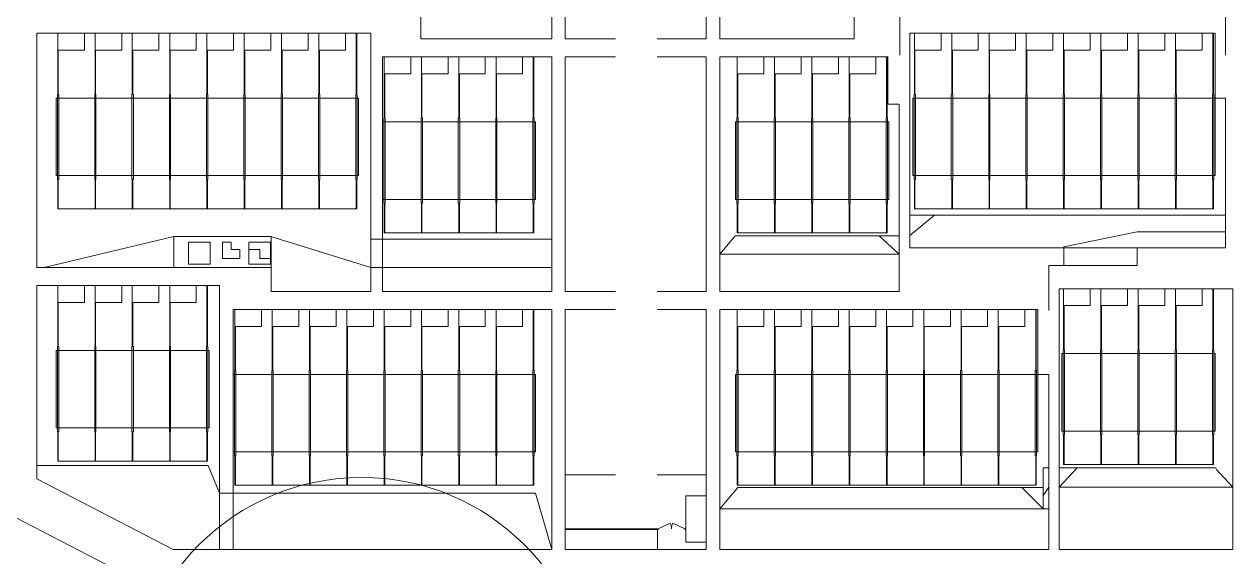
# Model space of a CAD drawing. Header units: millimetres. Extents: x -17350 to 3652, y -2474 to 12378.
# Drawn here: x -15528 to -14481, y -605 to -144 of the extents above; entities that cross this region are included whole.
import ezdxf

# ---------------------------------------------------------------- set-up
doc = ezdxf.new("R2010")
doc.units = ezdxf.units.MM
doc.layers.add('HOVED', color=40, linetype='Continuous', lineweight=9)
doc.layers.add('TEKST', color=4, linetype='Continuous', lineweight=9)

msp = doc.modelspace()

# ---------------------------------------------------------------- linework, layer by layer
at = {"layer": 'HOVED'}
for p, q in [((-15071.1, -156.5), (-15071.1, 68.9)), ((-15059.4, -156.5), (-15059.4, 68.9)), ((-14937.4, -156.5), (-14937.4, 68.9)), ((-14925.6, 68.9), (-14925.6, -156.5)), ((-14809, -156.5), (-14809, -115.9)), ((-15184.6, -156.5), (-15184.6, -135.9)), ((-14769.4, -170.5), (-14769.4, -132.8)), ((-14487.3, -170.5), (-14487.3, -132.8)), ((-15517.4, -354.5), (-15517.4, -151.6)), ((-15517.4, -151.6), (-15228, -151.6)), ((-15240.6, -151.6), (-15240.6, -204.6)), ((-15240.6, -151.6), (-15240.1, -151.6)), ((-15240.1, -151.6), (-15240.1, -204.6)), ((-15228, -375.3), (-15228, -151.6)), ((-15071.1, -156.5), (-15184.6, -156.5)), ((-15016, -156.5), (-15059.4, -156.5)), ((-14937.4, -156.5), (-14979.7, -156.5)), ((-14937.4, -156.5), (-14979.7, -156.5)), ((-14809, -156.5), (-14925.6, -156.5)), ((-14915.6, -156.5), (-14925.6, -156.5)), ((-14760.9, -151.6), (-14760.9, -337.5)), ((-14496.7, -151.6), (-14760.9, -151.6)), ((-14498.3, -151.6), (-14498.3, -204.6)), ((-14498.3, -151.6), (-14497.8, -151.6)), ((-14497.8, -151.6), (-14497.8, -204.6)), ((-14496.3, -207.8), (-14496.3, -151.6)), ((-15499.2, -166.3), (-15499.2, -204.6)), ((-15499.2, -166.3), (-15498.7, -166.3)), ((-15498.7, -166.3), (-15498.7, -204.6)), ((-15466.9, -166.3), (-15466.9, -204.6)), ((-15466.9, -166.3), (-15466.4, -166.3)), ((-15466.4, -166.3), (-15466.4, -204.6)), ((-15434.6, -166.3), (-15434.6, -204.6)), ((-15434.6, -166.3), (-15434, -166.3)), ((-15434, -166.3), (-15434, -204.6)), ((-15402.2, -166.3), (-15402.2, -204.6)), ((-15402.2, -166.3), (-15401.7, -166.3)), ((-15401.7, -166.3), (-15401.7, -204.6)), ((-15369.9, -166.3), (-15369.9, -204.6)), ((-15369.9, -166.3), (-15369.4, -166.3)), ((-15369.4, -166.3), (-15369.4, -204.6)), ((-15337.6, -166.3), (-15337.6, -204.6)), ((-15337.6, -166.3), (-15337.1, -166.3)), ((-15337.1, -166.3), (-15337.1, -204.6)), ((-15305.3, -166.3), (-15305.3, -204.6)), ((-15305.3, -166.3), (-15304.8, -166.3)), ((-15304.8, -166.3), (-15304.8, -204.6)), ((-15273, -166.3), (-15273, -204.6)), ((-15273, -166.3), (-15272.5, -166.3)), ((-15272.5, -166.3), (-15272.5, -204.6)), ((-14756.9, -166.3), (-14756.9, -204.6)), ((-14756.9, -166.3), (-14756.4, -166.3)), ((-14756.4, -166.3), (-14756.4, -204.6)), ((-14724.5, -166.3), (-14724.5, -204.6)), ((-14724.5, -166.3), (-14724, -166.3)), ((-14724, -166.3), (-14724, -204.6)), ((-14692.2, -166.3), (-14692.2, -204.6)), ((-14692.2, -166.3), (-14691.7, -166.3)), ((-14691.7, -166.3), (-14691.7, -204.6)), ((-14659.9, -166.3), (-14659.9, -204.6)), ((-14659.9, -166.3), (-14659.4, -166.3)), ((-14659.4, -166.3), (-14659.4, -204.6)), ((-14627.6, -166.3), (-14627.6, -204.6)), ((-14627.6, -166.3), (-14627.1, -166.3)), ((-14627.1, -166.3), (-14627.1, -204.6)), ((-14595.3, -166.3), (-14595.3, -204.6)), ((-14595.3, -166.3), (-14594.8, -166.3)), ((-14594.8, -166.3), (-14594.8, -204.6)), ((-14563, -166.3), (-14563, -204.6)), ((-14563, -166.3), (-14562.4, -166.3)), ((-14562.4, -166.3), (-14562.4, -204.6)), ((-14530.6, -166.3), (-14530.6, -204.6)), ((-14530.6, -166.3), (-14530.1, -166.3)), ((-14530.1, -166.3), (-14530.1, -204.6)), ((-15217.9, -375.3), (-15217.9, -172.2)), ((-15217.9, -172.2), (-15071.1, -172.2)), ((-15087.1, -172.2), (-15086.6, -172.2)), ((-15087.1, -172.2), (-15087.1, -225.2)), ((-15086.6, -172.2), (-15086.6, -225.2)), ((-15071.1, -375.3), (-15071.1, -172.2)), ((-15016, -172.2), (-15059.4, -172.2)), ((-15059.4, -375.3), (-15059.4, -172.2)), ((-14937.4, -172.2), (-14979.7, -172.2)), ((-14937.4, -375.3), (-14937.4, -172.2)), ((-14925.6, -172.2), (-14925.6, -375.3)), ((-14779.8, -172.2), (-14925.6, -172.2)), ((-14781.1, -172.2), (-14780.6, -172.2)), ((-14781.1, -172.2), (-14781.1, -225.2)), ((-14780.6, -172.2), (-14780.6, -225.2)), ((-14779.8, -213.1), (-14779.8, -172.2)), ((-15216.4, -186.9), (-15215.9, -186.9)), ((-15216.4, -186.9), (-15216.4, -225.2)), ((-15215.9, -186.9), (-15215.9, -225.2)), ((-15184.1, -186.9), (-15183.6, -186.9)), ((-15184.1, -186.9), (-15184.1, -225.2)), ((-15183.6, -186.9), (-15183.6, -225.2)), ((-15151.7, -186.9), (-15151.2, -186.9)), ((-15151.7, -186.9), (-15151.7, -225.2)), ((-15151.2, -186.9), (-15151.2, -225.2)), ((-15119.4, -186.9), (-15118.9, -186.9)), ((-15119.4, -186.9), (-15119.4, -225.2)), ((-15118.9, -186.9), (-15118.9, -225.2)), ((-14910.4, -186.9), (-14909.9, -186.9)), ((-14910.4, -186.9), (-14910.4, -225.2)), ((-14909.9, -186.9), (-14909.9, -225.2)), ((-14878.1, -186.9), (-14877.6, -186.9)), ((-14878.1, -186.9), (-14878.1, -225.2)), ((-14877.6, -186.9), (-14877.6, -225.2)), ((-14845.8, -186.9), (-14845.3, -186.9)), ((-14845.8, -186.9), (-14845.8, -225.2)), ((-14845.3, -186.9), (-14845.3, -225.2)), ((-14813.4, -186.9), (-14812.9, -186.9)), ((-14813.4, -186.9), (-14813.4, -225.2)), ((-14812.9, -186.9), (-14812.9, -225.2)), ((-15499.5, -204.6), (-15499.5, -278.3)), ((-15499.5, -204.6), (-15498.4, -204.6)), ((-15498.4, -204.6), (-15498.4, -278.3)), ((-15467.2, -204.6), (-15467.2, -278.3)), ((-15467.2, -204.6), (-15466.1, -204.6)), ((-15466.1, -204.6), (-15466.1, -278.3)), ((-15434.9, -204.6), (-15434.9, -278.3)), ((-15434.9, -204.6), (-15433.7, -204.6)), ((-15433.7, -204.6), (-15433.7, -278.3)), ((-15402.5, -204.6), (-15402.5, -278.3)), ((-15402.5, -204.6), (-15401.4, -204.6)), ((-15401.4, -204.6), (-15401.4, -278.3)), ((-15370.2, -204.6), (-15370.2, -278.3)), ((-15370.2, -204.6), (-15369.1, -204.6)), ((-15369.1, -204.6), (-15369.1, -278.3)), ((-15337.9, -204.6), (-15337.9, -278.3)), ((-15337.9, -204.6), (-15336.8, -204.6)), ((-15337.9, -204.6), (-15336.8, -204.6)), ((-15336.8, -204.6), (-15336.8, -278.3)), ((-15305.6, -204.6), (-15305.6, -278.3)), ((-15305.6, -204.6), (-15304.5, -204.6)), ((-15305.6, -204.6), (-15304.5, -204.6)), ((-15304.5, -204.6), (-15304.5, -278.3)), ((-15273.3, -204.6), (-15273.3, -278.3)), ((-15273.3, -204.6), (-15272.1, -204.6)), ((-15273.3, -204.6), (-15272.1, -204.6)), ((-15272.1, -204.6), (-15272.1, -278.3)), ((-15241, -204.6), (-15241, -278.3)), ((-15241, -204.6), (-15239.8, -204.6)), ((-15239.8, -204.6), (-15239.8, -278.3)), ((-14757.2, -204.6), (-14757.2, -278.3)), ((-14757.2, -204.6), (-14756, -204.6)), ((-14756, -204.6), (-14756, -278.3)), ((-14724.9, -204.6), (-14724.9, -278.3)), ((-14724.9, -204.6), (-14723.7, -204.6)), ((-14723.7, -204.6), (-14723.7, -278.3)), ((-14692.5, -204.6), (-14692.5, -278.3)), ((-14692.5, -204.6), (-14691.4, -204.6)), ((-14691.4, -204.6), (-14691.4, -278.3)), ((-14660.2, -204.6), (-14660.2, -278.3)), ((-14660.2, -204.6), (-14659.1, -204.6)), ((-14659.1, -204.6), (-14659.1, -278.3)), ((-14627.9, -204.6), (-14627.9, -278.3)), ((-14627.9, -204.6), (-14626.8, -204.6)), ((-14626.8, -204.6), (-14626.8, -278.3)), ((-14595.6, -204.6), (-14595.6, -278.3)), ((-14595.6, -204.6), (-14594.5, -204.6)), ((-14595.6, -204.6), (-14594.5, -204.6)), ((-14594.5, -204.6), (-14594.5, -278.3)), ((-14563.3, -204.6), (-14563.3, -278.3)), ((-14563.3, -204.6), (-14562.1, -204.6)), ((-14563.3, -204.6), (-14562.1, -204.6)), ((-14562.1, -204.6), (-14562.1, -278.3)), ((-14530.9, -204.6), (-14530.9, -278.3)), ((-14530.9, -204.6), (-14529.8, -204.6)), ((-14530.9, -204.6), (-14529.8, -204.6)), ((-14529.8, -204.6), (-14529.8, -278.3)), ((-14498.6, -204.6), (-14498.6, -278.3)), ((-14498.6, -204.6), (-14497.5, -204.6)), ((-14497.5, -204.6), (-14497.5, -278.3)), ((-14496.7, -207.8), (-14487.4, -207.8)), ((-14487.4, -207.8), (-14487.4, -337.5)), ((-14779.8, -213.1), (-14770.3, -213.1)), ((-14770.2, -213.1), (-14770.2, -375.3)), ((-15217.9, -295.6), (-15217.9, -228.4)), ((-15217.9, -228.4), (-15085.1, -228.4)), ((-15216.7, -225.2), (-15216.7, -298.9)), ((-15216.7, -225.2), (-15215.6, -225.2)), ((-15215.6, -225.2), (-15215.6, -298.9)), ((-15184.4, -225.2), (-15184.4, -298.9)), ((-15184.4, -225.2), (-15183.2, -225.2)), ((-15184.4, -225.2), (-15183.2, -225.2)), ((-15183.2, -225.2), (-15183.2, -298.9)), ((-15152.1, -225.2), (-15152.1, -298.9)), ((-15152.1, -225.2), (-15150.9, -225.2)), ((-15152.1, -225.2), (-15150.9, -225.2)), ((-15150.9, -225.2), (-15150.9, -298.9)), ((-15119.7, -225.2), (-15119.7, -298.9)), ((-15119.7, -225.2), (-15118.6, -225.2)), ((-15119.7, -225.2), (-15118.6, -225.2)), ((-15118.6, -225.2), (-15118.6, -298.9)), ((-15087.4, -225.2), (-15087.4, -298.9)), ((-15087.4, -225.2), (-15086.3, -225.2)), ((-15086.3, -225.2), (-15086.3, -298.9)), ((-15085.1, -228.4), (-15085.1, -295.6)), ((-14911.9, -295.6), (-14911.9, -228.4)), ((-14911.9, -228.4), (-14779.1, -228.4)), ((-14910.7, -225.2), (-14910.7, -298.9)), ((-14910.7, -225.2), (-14909.6, -225.2)), ((-14909.6, -225.2), (-14909.6, -298.9)), ((-14878.4, -225.2), (-14878.4, -298.9)), ((-14878.4, -225.2), (-14877.3, -225.2)), ((-14878.4, -225.2), (-14877.3, -225.2)), ((-14877.3, -225.2), (-14877.3, -298.9)), ((-14846.1, -225.2), (-14846.1, -298.9)), ((-14846.1, -225.2), (-14844.9, -225.2)), ((-14846.1, -225.2), (-14844.9, -225.2)), ((-14844.9, -225.2), (-14844.9, -298.9)), ((-14813.8, -225.2), (-14813.8, -298.9)), ((-14813.8, -225.2), (-14812.6, -225.2)), ((-14813.8, -225.2), (-14812.6, -225.2)), ((-14812.6, -225.2), (-14812.6, -298.9)), ((-14781.4, -225.2), (-14781.4, -298.9)), ((-14781.4, -225.2), (-14780.3, -225.2)), ((-14780.3, -225.2), (-14780.3, -298.9)), ((-14779.1, -228.4), (-14779.1, -295.6)), ((-15499.5, -278.3), (-15498.4, -278.3)), ((-15499.2, -278.3), (-15499.2, -303.9)), ((-15498.7, -278.3), (-15498.7, -303.9)), ((-15467.2, -278.3), (-15466.1, -278.3)), ((-15466.9, -278.3), (-15466.9, -303.9)), ((-15466.4, -278.3), (-15466.4, -303.9)), ((-15434.9, -278.3), (-15433.7, -278.3)), ((-15434.6, -278.3), (-15434.6, -303.9)), ((-15434, -278.3), (-15434, -303.9)), ((-15402.5, -278.3), (-15401.4, -278.3)), ((-15402.2, -278.3), (-15402.2, -303.9)), ((-15401.7, -278.3), (-15401.7, -303.9)), ((-15370.2, -278.3), (-15369.1, -278.3)), ((-15369.9, -278.3), (-15369.9, -303.9)), ((-15369.4, -278.3), (-15369.4, -303.9)), ((-15337.9, -278.3), (-15336.8, -278.3)), ((-15337.9, -278.3), (-15336.8, -278.3)), ((-15337.6, -278.3), (-15337.6, -303.9)), ((-15337.1, -278.3), (-15337.1, -303.9)), ((-15305.6, -278.3), (-15304.5, -278.3)), ((-15305.6, -278.3), (-15304.5, -278.3)), ((-15305.3, -278.3), (-15305.3, -303.9)), ((-15304.8, -278.3), (-15304.8, -303.9)), ((-15273.3, -278.3), (-15272.1, -278.3)), ((-15273.3, -278.3), (-15272.1, -278.3)), ((-15273, -278.3), (-15273, -303.9)), ((-15272.5, -278.3), (-15272.5, -303.9)), ((-15241, -278.3), (-15239.8, -278.3)), ((-15240.6, -278.3), (-15240.6, -303.9)), ((-15240.1, -278.3), (-15240.1, -303.9)), ((-14757.2, -278.3), (-14756, -278.3)), ((-14756.9, -278.3), (-14756.9, -303.9)), ((-14756.4, -278.3), (-14756.4, -303.9)), ((-14724.9, -278.3), (-14723.7, -278.3)), ((-14724.5, -278.3), (-14724.5, -303.9)), ((-14724, -278.3), (-14724, -303.9)), ((-14692.5, -278.3), (-14691.4, -278.3)), ((-14692.2, -278.3), (-14692.2, -303.9)), ((-14691.7, -278.3), (-14691.7, -303.9)), ((-14660.2, -278.3), (-14659.1, -278.3)), ((-14659.9, -278.3), (-14659.9, -303.9)), ((-14659.4, -278.3), (-14659.4, -303.9)), ((-14627.9, -278.3), (-14626.8, -278.3)), ((-14627.6, -278.3), (-14627.6, -303.9)), ((-14627.1, -278.3), (-14627.1, -303.9)), ((-14595.6, -278.3), (-14594.5, -278.3)), ((-14595.6, -278.3), (-14594.5, -278.3)), ((-14595.3, -278.3), (-14595.3, -303.9)), ((-14594.8, -278.3), (-14594.8, -303.9)), ((-14563.3, -278.3), (-14562.1, -278.3)), ((-14563.3, -278.3), (-14562.1, -278.3)), ((-14563, -278.3), (-14563, -303.9)), ((-14562.4, -278.3), (-14562.4, -303.9)), ((-14530.9, -278.3), (-14529.8, -278.3)), ((-14530.9, -278.3), (-14529.8, -278.3)), ((-14530.6, -278.3), (-14530.6, -303.9)), ((-14530.1, -278.3), (-14530.1, -303.9)), ((-14498.6, -278.3), (-14497.5, -278.3)), ((-14498.3, -278.3), (-14498.3, -303.9)), ((-14497.8, -278.3), (-14497.8, -303.9)), ((-15085.1, -295.6), (-15217.9, -295.6)), ((-15216.7, -298.9), (-15215.6, -298.9)), ((-15216.4, -298.9), (-15216.4, -324.5)), ((-15215.9, -298.9), (-15215.9, -324.5)), ((-15184.4, -298.9), (-15183.2, -298.9)), ((-15184.4, -298.9), (-15183.2, -298.9)), ((-15184.1, -298.9), (-15184.1, -324.5)), ((-15183.6, -298.9), (-15183.6, -324.5)), ((-15152.1, -298.9), (-15150.9, -298.9)), ((-15152.1, -298.9), (-15150.9, -298.9)), ((-15151.7, -298.9), (-15151.7, -324.5)), ((-15151.2, -298.9), (-15151.2, -324.5)), ((-15119.7, -298.9), (-15118.6, -298.9)), ((-15119.7, -298.9), (-15118.6, -298.9)), ((-15119.4, -298.9), (-15119.4, -324.5)), ((-15118.9, -298.9), (-15118.9, -324.5)), ((-15087.4, -298.9), (-15086.3, -298.9)), ((-15087.1, -298.9), (-15087.1, -324.5)), ((-15086.6, -298.9), (-15086.6, -324.5)), ((-14779.1, -295.6), (-14911.9, -295.6)), ((-14910.7, -298.9), (-14909.6, -298.9)), ((-14910.4, -298.9), (-14910.4, -324.5)), ((-14909.9, -298.9), (-14909.9, -324.5)), ((-14878.4, -298.9), (-14877.3, -298.9)), ((-14878.4, -298.9), (-14877.3, -298.9)), ((-14878.1, -298.9), (-14878.1, -324.5)), ((-14877.6, -298.9), (-14877.6, -324.5)), ((-14846.1, -298.9), (-14844.9, -298.9)), ((-14846.1, -298.9), (-14844.9, -298.9)), ((-14845.8, -298.9), (-14845.8, -324.5)), ((-14845.3, -298.9), (-14845.3, -324.5)), ((-14813.8, -298.9), (-14812.6, -298.9)), ((-14813.8, -298.9), (-14812.6, -298.9)), ((-14813.4, -298.9), (-14813.4, -324.5)), ((-14812.9, -298.9), (-14812.9, -324.5)), ((-14781.4, -298.9), (-14780.3, -298.9)), ((-14781.1, -298.9), (-14781.1, -324.5)), ((-14780.6, -298.9), (-14780.6, -324.5)), ((-15240.1, -303.9), (-15499.2, -303.9)), ((-15499.2, -303.9), (-15498.7, -303.9)), ((-15466.9, -303.9), (-15466.4, -303.9)), ((-15434.6, -303.9), (-15434, -303.9)), ((-15402.2, -303.9), (-15401.7, -303.9)), ((-15369.9, -303.9), (-15369.4, -303.9)), ((-15337.6, -303.9), (-15337.1, -303.9)), ((-15305.3, -303.9), (-15304.8, -303.9)), ((-15273, -303.9), (-15272.5, -303.9)), ((-15240.6, -303.9), (-15240.1, -303.9)), ((-14487.4, -309.3), (-14760.9, -309.3)), ((-14760.9, -326.9), (-14739.6, -309.3)), ((-14497.8, -303.9), (-14756.9, -303.9)), ((-14756.9, -303.9), (-14756.4, -303.9)), ((-14724.5, -303.9), (-14724, -303.9)), ((-14692.2, -303.9), (-14691.7, -303.9)), ((-14659.9, -303.9), (-14659.4, -303.9)), ((-14627.6, -303.9), (-14627.1, -303.9)), ((-14595.3, -303.9), (-14594.8, -303.9)), ((-14563, -303.9), (-14562.4, -303.9)), ((-14530.6, -303.9), (-14530.1, -303.9)), ((-14498.3, -303.9), (-14497.8, -303.9)), ((-15216.4, -324.5), (-15215.9, -324.5)), ((-15086.6, -324.5), (-15216.4, -324.5)), ((-15184.1, -324.5), (-15183.6, -324.5)), ((-15151.7, -324.5), (-15151.2, -324.5)), ((-15119.4, -324.5), (-15118.9, -324.5)), ((-15087.1, -324.5), (-15086.6, -324.5)), ((-14780.6, -324.5), (-14910.4, -324.5)), ((-14910.4, -324.5), (-14909.9, -324.5)), ((-14878.1, -324.5), (-14877.6, -324.5)), ((-14845.8, -324.5), (-14845.3, -324.5)), ((-14813.4, -324.5), (-14812.9, -324.5)), ((-14781.1, -324.5), (-14780.6, -324.5)), ((-14563.8, -323.7), (-14627.3, -336.8)), ((-14487.4, -323.8), (-14563.9, -323.8)), ((-15398.7, -327.7), (-15511, -354.5)), ((-15398.7, -354.9), (-15398.7, -327.7)), ((-15314.3, -327.7), (-15398.7, -327.7)), ((-15385.8, -332.8), (-15367, -332.8)), ((-15385.8, -351.6), (-15385.8, -332.8)), ((-15367, -332.8), (-15367, -351.6)), ((-15356.3, -346.7), (-15356.3, -332.8)), ((-15356.3, -332.8), (-15348.9, -332.8)), ((-15348.9, -332.8), (-15348.9, -339)), ((-15333.6, -332.8), (-15314.9, -332.8)), ((-15333.6, -351.6), (-15333.6, -332.8)), ((-15314.9, -332.8), (-15314.9, -351.6)), ((-15228, -354.6), (-15314.6, -327.7)), ((-15314.3, -375.3), (-15314.3, -327.7)), ((-15217.9, -330.1), (-15228, -330.1)), ((-15071.1, -330.1), (-15217.9, -330.1)), ((-14925.6, -343.1), (-14912.1, -327.1)), ((-14770.2, -327.1), (-14912.1, -327.1)), ((-14787.4, -327.1), (-14770.2, -343.1)), ((-15348.9, -339), (-15341.4, -339)), ((-15341.4, -339), (-15341.4, -346.7)), ((-15324.1, -339), (-15333.6, -339)), ((-15324.1, -339), (-15324.1, -346.7)), ((-14770.2, -343.1), (-14925.6, -343.1)), ((-14760.9, -337.5), (-14487.4, -337.5)), ((-14627.3, -336.8), (-14627.3, -352.8)), ((-14563.8, -337.5), (-14563.8, -352.8)), ((-15314.3, -354.5), (-15517.4, -354.5)), ((-15367, -351.6), (-15385.8, -351.6)), ((-15341.4, -346.7), (-15356.3, -346.7)), ((-15314.9, -351.6), (-15333.6, -351.6)), ((-15324.1, -346.7), (-15314.9, -346.7)), ((-15217.9, -354.6), (-15228, -354.6)), ((-15071.1, -354.6), (-15217.9, -354.6)), ((-14640.4, -352.8), (-14563.8, -352.8)), ((-14640.4, -391.9), (-14640.4, -352.8)), ((-15517.4, -370.3), (-15358.9, -370.3)), ((-15517.4, -537.9), (-15517.4, -370.3)), ((-15369.9, -370.3), (-15369.4, -370.3)), ((-15369.9, -370.3), (-15369.9, -423.2)), ((-15369.4, -370.3), (-15369.4, -423.2)), ((-15358.9, -598.9), (-15358.9, -370.3)), ((-15228, -375.3), (-15314.3, -375.3)), ((-15071.1, -375.3), (-15217.9, -375.3)), ((-15016, -375.3), (-15059.4, -375.3)), ((-14937.4, -375.3), (-14979.7, -375.3)), ((-14770.2, -375.3), (-14925.6, -375.3)), ((-14631.5, -373), (-14631.5, -598.9)), ((-14481, -373), (-14631.5, -373)), ((-14498.3, -373), (-14497.8, -373)), ((-14498.3, -373), (-14498.3, -426)), ((-14497.8, -373), (-14497.8, -426)), ((-14481, -373), (-14481, -598.9)), ((-15499.2, -384.9), (-15498.7, -384.9)), ((-15499.2, -384.9), (-15499.2, -423.2)), ((-15498.7, -384.9), (-15498.7, -423.2)), ((-15466.9, -384.9), (-15466.4, -384.9)), ((-15466.9, -384.9), (-15466.9, -423.2)), ((-15466.4, -384.9), (-15466.4, -423.2)), ((-15434.6, -384.9), (-15434, -384.9)), ((-15434.6, -384.9), (-15434.6, -423.2)), ((-15434, -384.9), (-15434, -423.2)), ((-15402.2, -384.9), (-15401.7, -384.9)), ((-15402.2, -384.9), (-15402.2, -423.2)), ((-15401.7, -384.9), (-15401.7, -423.2)), ((-15347.1, -598.9), (-15347.1, -391.1)), ((-15347.1, -391.1), (-15071.1, -391.1)), ((-15087.1, -391.1), (-15087.1, -444)), ((-15087.1, -391.1), (-15086.6, -391.1)), ((-15086.6, -391.1), (-15086.6, -444)), ((-15071.1, -598.9), (-15071.1, -391.1)), ((-15016, -391.1), (-15059.4, -391.1)), ((-15059.4, -598.9), (-15059.4, -391.1)), ((-14937.4, -391.1), (-14979.7, -391.1)), ((-14937.4, -598.9), (-14937.4, -391.1)), ((-14925.6, -391.1), (-14925.6, -598.9)), ((-14649.9, -391.1), (-14925.6, -391.1)), ((-14651.8, -391.1), (-14651.8, -444)), ((-14651.8, -391.1), (-14651.3, -391.1)), ((-14651.3, -391.1), (-14651.3, -444)), ((-14649.9, -447.3), (-14649.9, -391.1)), ((-14627.6, -387.7), (-14627.1, -387.7)), ((-14627.6, -387.7), (-14627.6, -426)), ((-14627.1, -387.7), (-14627.1, -426)), ((-14595.3, -387.7), (-14594.8, -387.7)), ((-14595.3, -387.7), (-14595.3, -426)), ((-14594.8, -387.7), (-14594.8, -426)), ((-14563, -387.7), (-14562.4, -387.7)), ((-14563, -387.7), (-14563, -426)), ((-14562.4, -387.7), (-14562.4, -426)), ((-14530.6, -387.7), (-14530.1, -387.7)), ((-14530.6, -387.7), (-14530.6, -426)), ((-14530.1, -387.7), (-14530.1, -426)), ((-15345.7, -405.7), (-15345.7, -444)), ((-15345.7, -405.7), (-15345.2, -405.7)), ((-15345.2, -405.7), (-15345.2, -444)), ((-15313.3, -405.7), (-15313.3, -444)), ((-15313.3, -405.7), (-15312.8, -405.7)), ((-15312.8, -405.7), (-15312.8, -444)), ((-15281, -405.7), (-15281, -444)), ((-15281, -405.7), (-15280.5, -405.7)), ((-15280.5, -405.7), (-15280.5, -444)), ((-15248.7, -405.7), (-15248.7, -444)), ((-15248.7, -405.7), (-15248.2, -405.7)), ((-15248.2, -405.7), (-15248.2, -444)), ((-15216.4, -405.7), (-15216.4, -444)), ((-15216.4, -405.7), (-15215.9, -405.7)), ((-15215.9, -405.7), (-15215.9, -444)), ((-15184.1, -405.7), (-15184.1, -444)), ((-15184.1, -405.7), (-15183.6, -405.7)), ((-15183.6, -405.7), (-15183.6, -444)), ((-15151.7, -405.7), (-15151.7, -444)), ((-15151.7, -405.7), (-15151.2, -405.7)), ((-15151.2, -405.7), (-15151.2, -444)), ((-15119.4, -405.7), (-15119.4, -444)), ((-15119.4, -405.7), (-15118.9, -405.7)), ((-15118.9, -405.7), (-15118.9, -444)), ((-14910.4, -405.7), (-14910.4, -444)), ((-14910.4, -405.7), (-14909.9, -405.7)), ((-14909.9, -405.7), (-14909.9, -444)), ((-14878.1, -405.7), (-14878.1, -444)), ((-14878.1, -405.7), (-14877.6, -405.7)), ((-14877.6, -405.7), (-14877.6, -444)), ((-14845.8, -405.7), (-14845.8, -444)), ((-14845.8, -405.7), (-14845.3, -405.7)), ((-14845.3, -405.7), (-14845.3, -444)), ((-14813.4, -405.7), (-14813.4, -444)), ((-14813.4, -405.7), (-14812.9, -405.7)), ((-14812.9, -405.7), (-14812.9, -444)), ((-14781.1, -405.7), (-14781.1, -444)), ((-14781.1, -405.7), (-14780.6, -405.7)), ((-14780.6, -405.7), (-14780.6, -444)), ((-14748.8, -405.7), (-14748.8, -444)), ((-14748.8, -405.7), (-14748.3, -405.7)), ((-14748.3, -405.7), (-14748.3, -444)), ((-14716.5, -405.7), (-14716.5, -444)), ((-14716.5, -405.7), (-14716, -405.7)), ((-14716, -405.7), (-14716, -444)), ((-14684.2, -405.7), (-14684.2, -444)), ((-14684.2, -405.7), (-14683.7, -405.7)), ((-14683.7, -405.7), (-14683.7, -444)), ((-15499.5, -423.2), (-15499.5, -496.9)), ((-15499.5, -423.2), (-15498.4, -423.2)), ((-15498.4, -423.2), (-15498.4, -496.9)), ((-15467.2, -423.2), (-15467.2, -496.9)), ((-15467.2, -423.2), (-15466.1, -423.2)), ((-15467.2, -423.2), (-15466.1, -423.2)), ((-15466.1, -423.2), (-15466.1, -496.9)), ((-15434.9, -423.2), (-15434.9, -496.9)), ((-15434.9, -423.2), (-15433.7, -423.2)), ((-15434.9, -423.2), (-15433.7, -423.2)), ((-15433.7, -423.2), (-15433.7, -496.9)), ((-15402.5, -423.2), (-15402.5, -496.9)), ((-15402.5, -423.2), (-15401.4, -423.2)), ((-15402.5, -423.2), (-15401.4, -423.2)), ((-15401.4, -423.2), (-15401.4, -496.9)), ((-15370.2, -423.2), (-15370.2, -496.9)), ((-15370.2, -423.2), (-15369.1, -423.2)), ((-15369.1, -423.2), (-15369.1, -496.9)), ((-14627.9, -426), (-14627.9, -499.7)), ((-14627.9, -426), (-14626.8, -426)), ((-14626.8, -426), (-14626.8, -499.7)), ((-14595.6, -426), (-14595.6, -499.7)), ((-14595.6, -426), (-14594.5, -426)), ((-14595.6, -426), (-14594.5, -426)), ((-14594.5, -426), (-14594.5, -499.7)), ((-14563.3, -426), (-14563.3, -499.7)), ((-14563.3, -426), (-14562.1, -426)), ((-14563.3, -426), (-14562.1, -426)), ((-14562.1, -426), (-14562.1, -499.7)), ((-14530.9, -426), (-14530.9, -499.7)), ((-14530.9, -426), (-14529.8, -426)), ((-14530.9, -426), (-14529.8, -426)), ((-14529.8, -426), (-14529.8, -499.7)), ((-14498.6, -426), (-14498.6, -499.7)), ((-14498.6, -426), (-14497.5, -426)), ((-14497.5, -426), (-14497.5, -499.7)), ((-15346, -444), (-15346, -517.7)), ((-15346, -444), (-15344.8, -444)), ((-15344.8, -444), (-15344.8, -517.7)), ((-15313.7, -444), (-15313.7, -517.7)), ((-15313.7, -444), (-15312.5, -444)), ((-15312.5, -444), (-15312.5, -517.7)), ((-15281.3, -444), (-15281.3, -517.7)), ((-15281.3, -444), (-15280.2, -444)), ((-15280.2, -444), (-15280.2, -517.7)), ((-15249, -444), (-15249, -517.7)), ((-15249, -444), (-15247.9, -444)), ((-15247.9, -444), (-15247.9, -517.7)), ((-15216.7, -444), (-15216.7, -517.7)), ((-15216.7, -444), (-15215.6, -444)), ((-15215.6, -444), (-15215.6, -517.7)), ((-15184.4, -444), (-15184.4, -517.7)), ((-15184.4, -444), (-15183.2, -444)), ((-15184.4, -444), (-15183.2, -444)), ((-15183.2, -444), (-15183.2, -517.7)), ((-15152.1, -444), (-15152.1, -517.7)), ((-15152.1, -444), (-15150.9, -444)), ((-15152.1, -444), (-15150.9, -444)), ((-15150.9, -444), (-15150.9, -517.7)), ((-15119.7, -444), (-15119.7, -517.7)), ((-15119.7, -444), (-15118.6, -444)), ((-15119.7, -444), (-15118.6, -444)), ((-15118.6, -444), (-15118.6, -517.7)), ((-15087.4, -444), (-15087.4, -517.7)), ((-15087.4, -444), (-15086.3, -444)), ((-15086.3, -444), (-15086.3, -517.7)), ((-14910.7, -444), (-14909.6, -444)), ((-14910.7, -444), (-14910.7, -517.7)), ((-14909.6, -444), (-14909.6, -517.7)), ((-14878.4, -444), (-14878.4, -517.7)), ((-14878.4, -444), (-14877.3, -444)), ((-14877.3, -444), (-14877.3, -517.7)), ((-14846.1, -444), (-14846.1, -517.7)), ((-14846.1, -444), (-14844.9, -444)), ((-14844.9, -444), (-14844.9, -517.7)), ((-14813.8, -444), (-14813.8, -517.7)), ((-14813.8, -444), (-14812.6, -444)), ((-14812.6, -444), (-14812.6, -517.7)), ((-14781.4, -444), (-14781.4, -517.7)), ((-14781.4, -444), (-14780.3, -444)), ((-14780.3, -444), (-14780.3, -517.7)), ((-14749.1, -444), (-14749.1, -517.7)), ((-14749.1, -444), (-14748, -444)), ((-14749.1, -444), (-14748, -444)), ((-14748, -444), (-14748, -517.7)), ((-14716.8, -444), (-14716.8, -517.7)), ((-14716.8, -444), (-14715.7, -444)), ((-14716.8, -444), (-14715.7, -444)), ((-14715.7, -444), (-14715.7, -517.7)), ((-14684.5, -444), (-14684.5, -517.7)), ((-14684.5, -444), (-14683.3, -444)), ((-14684.5, -444), (-14683.3, -444)), ((-14683.3, -444), (-14683.3, -517.7)), ((-14652.2, -444), (-14652.2, -517.7)), ((-14652.2, -444), (-14651, -444)), ((-14651, -444), (-14651, -517.7)), ((-14640.4, -447.3), (-14649.9, -447.3)), ((-14640.4, -526.2), (-14640.4, -447.3)), ((-15403.7, -639.5), (-15721.8, -475.5)), ((-15499.5, -496.9), (-15498.4, -496.9)), ((-15499.2, -496.9), (-15499.2, -522.5)), ((-15498.7, -496.9), (-15498.7, -522.5)), ((-15467.2, -496.9), (-15466.1, -496.9)), ((-15467.2, -496.9), (-15466.1, -496.9)), ((-15466.9, -496.9), (-15466.9, -522.5)), ((-15466.4, -496.9), (-15466.4, -522.5)), ((-15434.9, -496.9), (-15433.7, -496.9)), ((-15434.9, -496.9), (-15433.7, -496.9)), ((-15434.6, -496.9), (-15434.6, -522.5)), ((-15434, -496.9), (-15434, -522.5)), ((-15402.5, -496.9), (-15401.4, -496.9)), ((-15402.5, -496.9), (-15401.4, -496.9)), ((-15402.2, -496.9), (-15402.2, -522.5)), ((-15401.7, -496.9), (-15401.7, -522.5)), ((-15370.2, -496.9), (-15369.1, -496.9)), ((-15369.9, -496.9), (-15369.9, -522.5)), ((-15369.4, -496.9), (-15369.4, -522.5)), ((-14627.9, -499.7), (-14626.8, -499.7)), ((-14627.6, -499.7), (-14627.6, -525.3)), ((-14627.1, -499.7), (-14627.1, -525.3)), ((-14595.6, -499.7), (-14594.5, -499.7)), ((-14595.6, -499.7), (-14594.5, -499.7)), ((-14595.3, -499.7), (-14595.3, -525.3)), ((-14594.8, -499.7), (-14594.8, -525.3)), ((-14563.3, -499.7), (-14562.1, -499.7)), ((-14563.3, -499.7), (-14562.1, -499.7)), ((-14563, -499.7), (-14563, -525.3)), ((-14562.4, -499.7), (-14562.4, -525.3)), ((-14530.9, -499.7), (-14529.8, -499.7)), ((-14530.9, -499.7), (-14529.8, -499.7)), ((-14530.6, -499.7), (-14530.6, -525.3)), ((-14530.1, -499.7), (-14530.1, -525.3)), ((-14498.6, -499.7), (-14497.5, -499.7)), ((-14498.3, -499.7), (-14498.3, -525.3)), ((-14497.8, -499.7), (-14497.8, -525.3)), ((-15369.4, -522.5), (-15499.2, -522.5)), ((-15499.2, -522.5), (-15498.7, -522.5)), ((-15466.9, -522.5), (-15466.4, -522.5)), ((-15434.6, -522.5), (-15434, -522.5)), ((-15402.2, -522.5), (-15401.7, -522.5)), ((-15369.9, -522.5), (-15369.4, -522.5)), ((-15346, -517.7), (-15344.8, -517.7)), ((-15345.7, -517.7), (-15345.7, -543.3)), ((-15345.2, -517.7), (-15345.2, -543.3)), ((-15313.7, -517.7), (-15312.5, -517.7)), ((-15313.3, -517.7), (-15313.3, -543.3)), ((-15312.8, -517.7), (-15312.8, -543.3)), ((-15281.3, -517.7), (-15280.2, -517.7)), ((-15281, -517.7), (-15281, -543.3)), ((-15280.5, -517.7), (-15280.5, -543.3)), ((-15249, -517.7), (-15247.9, -517.7)), ((-15248.7, -517.7), (-15248.7, -543.3)), ((-15248.2, -517.7), (-15248.2, -543.3)), ((-15216.7, -517.7), (-15215.6, -517.7)), ((-15216.4, -517.7), (-15216.4, -543.3)), ((-15215.9, -517.7), (-15215.9, -543.3)), ((-15184.4, -517.7), (-15183.2, -517.7)), ((-15184.4, -517.7), (-15183.2, -517.7)), ((-15184.1, -517.7), (-15184.1, -543.3)), ((-15183.6, -517.7), (-15183.6, -543.3)), ((-15152.1, -517.7), (-15150.9, -517.7)), ((-15152.1, -517.7), (-15150.9, -517.7)), ((-15151.7, -517.7), (-15151.7, -543.3)), ((-15151.2, -517.7), (-15151.2, -543.3)), ((-15119.7, -517.7), (-15118.6, -517.7)), ((-15119.7, -517.7), (-15118.6, -517.7)), ((-15119.4, -517.7), (-15119.4, -543.3)), ((-15118.9, -517.7), (-15118.9, -543.3)), ((-15087.4, -517.7), (-15086.3, -517.7)), ((-15087.1, -517.7), (-15087.1, -543.3)), ((-15086.6, -517.7), (-15086.6, -543.3)), ((-14910.7, -517.7), (-14909.6, -517.7)), ((-14910.4, -517.7), (-14910.4, -543.3)), ((-14909.9, -517.7), (-14909.9, -543.3)), ((-14878.4, -517.7), (-14877.3, -517.7)), ((-14878.1, -517.7), (-14878.1, -543.3)), ((-14877.6, -517.7), (-14877.6, -543.3)), ((-14846.1, -517.7), (-14844.9, -517.7)), ((-14845.8, -517.7), (-14845.8, -543.3)), ((-14845.3, -517.7), (-14845.3, -543.3)), ((-14813.8, -517.7), (-14812.6, -517.7)), ((-14813.4, -517.7), (-14813.4, -543.3)), ((-14812.9, -517.7), (-14812.9, -543.3)), ((-14781.4, -517.7), (-14780.3, -517.7)), ((-14781.1, -517.7), (-14781.1, -543.3)), ((-14780.6, -517.7), (-14780.6, -543.3)), ((-14749.1, -517.7), (-14748, -517.7)), ((-14749.1, -517.7), (-14748, -517.7)), ((-14748.8, -517.7), (-14748.8, -543.3)), ((-14748.3, -517.7), (-14748.3, -543.3)), ((-14716.8, -517.7), (-14715.7, -517.7)), ((-14716.8, -517.7), (-14715.7, -517.7)), ((-14716.5, -517.7), (-14716.5, -543.3)), ((-14716, -517.7), (-14716, -543.3)), ((-14684.5, -517.7), (-14683.3, -517.7)), ((-14684.5, -517.7), (-14683.3, -517.7)), ((-14684.2, -517.7), (-14684.2, -543.3)), ((-14683.7, -517.7), (-14683.7, -543.3)), ((-14652.2, -517.7), (-14651, -517.7)), ((-14651.8, -517.7), (-14651.8, -543.3)), ((-14651.3, -517.7), (-14651.3, -543.3)), ((-15517.4, -526.1), (-15368.9, -526.1)), ((-15368.9, -526.1), (-15358.9, -550.3)), ((-14640.4, -528.1), (-14645.4, -528.1)), ((-14645.4, -528.1), (-14645.4, -563.9)), ((-14640.4, -526.2), (-14640.4, -598.9)), ((-14615.8, -528.2), (-14631.5, -545.1)), ((-14495.4, -528.2), (-14631.4, -528.2)), ((-14627.6, -525.3), (-14627.1, -525.3)), ((-14497.8, -525.3), (-14627.6, -525.3)), ((-14595.3, -525.3), (-14594.8, -525.3)), ((-14563, -525.3), (-14562.4, -525.3)), ((-14530.6, -525.3), (-14530.1, -525.3)), ((-14498.3, -525.3), (-14497.8, -525.3)), ((-14495.5, -529.4), (-14481, -545.1)), ((-15399.2, -598.9), (-15517.4, -537.9)), ((-15086.6, -543.3), (-15345.7, -543.3)), ((-15345.7, -543.3), (-15345.2, -543.3)), ((-15313.3, -543.3), (-15312.8, -543.3)), ((-15281, -543.3), (-15280.5, -543.3)), ((-15248.7, -543.3), (-15248.2, -543.3)), ((-15216.4, -543.3), (-15215.9, -543.3)), ((-15184.1, -543.3), (-15183.6, -543.3)), ((-15151.7, -543.3), (-15151.2, -543.3)), ((-15119.4, -543.3), (-15118.9, -543.3)), ((-15087.1, -543.3), (-15086.6, -543.3)), ((-15016, -534.3), (-15059.4, -534.3)), ((-14937.4, -534.3), (-14979.7, -534.3)), ((-14651.3, -543.3), (-14910.4, -543.3)), ((-14910.4, -543.3), (-14909.9, -543.3)), ((-14878.1, -543.3), (-14877.6, -543.3)), ((-14845.8, -543.3), (-14845.3, -543.3)), ((-14813.4, -543.3), (-14812.9, -543.3)), ((-14781.1, -543.3), (-14780.6, -543.3)), ((-14748.8, -543.3), (-14748.3, -543.3)), ((-14716.5, -543.3), (-14716, -543.3)), ((-14684.2, -543.3), (-14683.7, -543.3)), ((-14651.8, -543.3), (-14651.3, -543.3)), ((-15347.1, -550.3), (-15358.9, -550.3)), ((-15347.1, -550.3), (-15085.1, -550.3)), ((-15071.1, -598.9), (-15085.1, -550.3)), ((-14955, -592.7), (-14955, -552.6)), ((-14955, -552.6), (-14937.4, -552.6)), ((-14925.6, -563.9), (-14909.9, -545.3)), ((-14909.9, -545.3), (-14645.4, -545.3)), ((-14645.4, -563.9), (-14663.9, -545.3)), ((-14640.4, -545.1), (-14645.4, -552.1)), ((-14481, -545.1), (-14631.5, -545.1)), ((-14925.6, -563.9), (-14640.2, -563.9)), ((-15059.4, -581), (-14978.8, -581)), ((-15059.4, -581.6), (-14978.8, -581.6)), ((-14979.4, -598.9), (-14979.4, -581.6)), ((-14978.8, -581), (-14968.4, -576.1)), ((-14978.8, -581.6), (-14978.8, -581)), ((-14955.9, -581), (-14966.3, -576.1)), ((-14955.9, -581), (-14955, -581)), ((-14955.9, -581.6), (-14955.9, -581)), ((-14955.9, -581.6), (-14955, -581.6)), ((-14937.4, -592.7), (-14955, -592.7)), ((-15399.2, -598.9), (-15358.9, -598.9)), ((-15358.9, -598.9), (-15071.1, -598.9)), ((-15347.6, -598.9), (-15357.7, -598.9)), ((-15059.4, -598.9), (-14937.4, -598.9)), ((-14925.6, -598.9), (-14640.4, -598.9)), ((-14631.5, -598.9), (-14481, -598.9))]:
    msp.add_line(p, q, dxfattribs=at)
for points in [[(-15476.1, -166.3), (-15499.2, -166.3), (-15499.2, -151.6), (-15476.1, -151.6), (-15476.1, -166.3)], [(-15443.8, -166.3), (-15466.9, -166.3), (-15466.9, -151.6), (-15443.8, -151.6), (-15443.8, -166.3)], [(-15411.5, -166.3), (-15434.6, -166.3), (-15434.6, -151.6), (-15411.5, -151.6), (-15411.5, -166.3)], [(-15379.2, -166.3), (-15402.2, -166.3), (-15402.2, -151.6), (-15379.2, -151.6), (-15379.2, -166.3)], [(-15346.9, -166.3), (-15369.9, -166.3), (-15369.9, -151.6), (-15346.9, -151.6), (-15346.9, -166.3)], [(-15314.5, -166.3), (-15337.6, -166.3), (-15337.6, -151.6), (-15314.5, -151.6), (-15314.5, -166.3)], [(-15282.2, -166.3), (-15305.3, -166.3), (-15305.3, -151.6), (-15282.2, -151.6), (-15282.2, -166.3)], [(-15249.9, -166.3), (-15273, -166.3), (-15273, -151.6), (-15249.9, -151.6), (-15249.9, -166.3)], [(-14733.8, -166.3), (-14756.9, -166.3), (-14756.9, -151.6), (-14733.8, -151.6), (-14733.8, -166.3)], [(-14701.5, -166.3), (-14724.5, -166.3), (-14724.5, -151.6), (-14701.5, -151.6), (-14701.5, -166.3)], [(-14669.2, -166.3), (-14692.2, -166.3), (-14692.2, -151.6), (-14669.2, -151.6), (-14669.2, -166.3)], [(-14636.9, -166.3), (-14659.9, -166.3), (-14659.9, -151.6), (-14636.9, -151.6), (-14636.9, -166.3)], [(-14604.5, -166.3), (-14627.6, -166.3), (-14627.6, -151.6), (-14604.5, -151.6), (-14604.5, -166.3)], [(-14572.2, -166.3), (-14595.3, -166.3), (-14595.3, -151.6), (-14572.2, -151.6), (-14572.2, -166.3)], [(-14539.9, -166.3), (-14563, -166.3), (-14563, -151.6), (-14539.9, -151.6), (-14539.9, -166.3)], [(-14507.6, -166.3), (-14530.6, -166.3), (-14530.6, -151.6), (-14507.6, -151.6), (-14507.6, -166.3)], [(-15193.3, -186.9), (-15216.4, -186.9), (-15216.4, -172.2), (-15193.3, -172.2), (-15193.3, -186.9)], [(-15161, -186.9), (-15184.1, -186.9), (-15184.1, -172.2), (-15161, -172.2), (-15161, -186.9)], [(-15128.7, -186.9), (-15151.7, -186.9), (-15151.7, -172.2), (-15128.7, -172.2), (-15128.7, -186.9)], [(-15096.4, -186.9), (-15119.4, -186.9), (-15119.4, -172.2), (-15096.4, -172.2), (-15096.4, -186.9)], [(-14887.3, -186.9), (-14910.4, -186.9), (-14910.4, -172.2), (-14887.3, -172.2), (-14887.3, -186.9)], [(-14855, -186.9), (-14878.1, -186.9), (-14878.1, -172.2), (-14855, -172.2), (-14855, -186.9)], [(-14822.7, -186.9), (-14845.8, -186.9), (-14845.8, -172.2), (-14822.7, -172.2), (-14822.7, -186.9)], [(-14790.4, -186.9), (-14813.4, -186.9), (-14813.4, -172.2), (-14790.4, -172.2), (-14790.4, -186.9)], [(-15476.1, -384.9), (-15499.2, -384.9), (-15499.2, -370.3), (-15476.1, -370.3), (-15476.1, -384.9)], [(-15443.8, -384.9), (-15466.9, -384.9), (-15466.9, -370.3), (-15443.8, -370.3), (-15443.8, -384.9)], [(-15411.5, -384.9), (-15434.6, -384.9), (-15434.6, -370.3), (-15411.5, -370.3), (-15411.5, -384.9)], [(-15379.2, -384.9), (-15402.2, -384.9), (-15402.2, -370.3), (-15379.2, -370.3), (-15379.2, -384.9)], [(-15379.2, -384.9), (-15402.2, -384.9), (-15402.2, -370.3), (-15379.2, -370.3), (-15379.2, -384.9)], [(-14604.5, -387.7), (-14627.6, -387.7), (-14627.6, -373), (-14604.5, -373), (-14604.5, -387.7)], [(-14572.2, -387.7), (-14595.3, -387.7), (-14595.3, -373), (-14572.2, -373), (-14572.2, -387.7)], [(-14539.9, -387.7), (-14563, -387.7), (-14563, -373), (-14539.9, -373), (-14539.9, -387.7)], [(-14507.6, -387.7), (-14530.6, -387.7), (-14530.6, -373), (-14507.6, -373), (-14507.6, -387.7)], [(-15322.6, -405.7), (-15345.7, -405.7), (-15345.7, -391.1), (-15322.6, -391.1), (-15322.6, -405.7)], [(-15290.3, -405.7), (-15313.3, -405.7), (-15313.3, -391.1), (-15290.3, -391.1), (-15290.3, -405.7)], [(-15258, -405.7), (-15281, -405.7), (-15281, -391.1), (-15258, -391.1), (-15258, -405.7)], [(-15225.6, -405.7), (-15248.7, -405.7), (-15248.7, -391.1), (-15225.6, -391.1), (-15225.6, -405.7)], [(-15193.3, -405.7), (-15216.4, -405.7), (-15216.4, -391.1), (-15193.3, -391.1), (-15193.3, -405.7)], [(-15161, -405.7), (-15184.1, -405.7), (-15184.1, -391.1), (-15161, -391.1), (-15161, -405.7)], [(-15128.7, -405.7), (-15151.7, -405.7), (-15151.7, -391.1), (-15128.7, -391.1), (-15128.7, -405.7)], [(-15096.4, -405.7), (-15119.4, -405.7), (-15119.4, -391.1), (-15096.4, -391.1), (-15096.4, -405.7)], [(-14887.3, -405.7), (-14910.4, -405.7), (-14910.4, -391.1), (-14887.3, -391.1), (-14887.3, -405.7)], [(-14855, -405.7), (-14878.1, -405.7), (-14878.1, -391.1), (-14855, -391.1), (-14855, -405.7)], [(-14822.7, -405.7), (-14845.8, -405.7), (-14845.8, -391.1), (-14822.7, -391.1), (-14822.7, -405.7)], [(-14790.4, -405.7), (-14813.4, -405.7), (-14813.4, -391.1), (-14790.4, -391.1), (-14790.4, -405.7)], [(-14758.1, -405.7), (-14781.1, -405.7), (-14781.1, -391.1), (-14758.1, -391.1), (-14758.1, -405.7)], [(-14725.7, -405.7), (-14748.8, -405.7), (-14748.8, -391.1), (-14725.7, -391.1), (-14725.7, -405.7)], [(-14693.4, -405.7), (-14716.5, -405.7), (-14716.5, -391.1), (-14693.4, -391.1), (-14693.4, -405.7)], [(-14661.1, -405.7), (-14684.2, -405.7), (-14684.2, -391.1), (-14661.1, -391.1), (-14661.1, -405.7)]]:
    msp.add_lwpolyline(points, dxfattribs=at)
for points in [[(-15238.7, -275), (-15500.7, -275), (-15500.7, -207.8), (-15238.7, -207.8)], [(-14496.3, -275), (-14758.3, -275), (-14758.3, -207.8), (-14496.3, -207.8)], [(-15367.9, -493.6), (-15500.7, -493.6), (-15500.7, -426.5), (-15367.9, -426.5)], [(-14496.3, -496.4), (-14629.1, -496.4), (-14629.1, -429.2), (-14496.3, -429.2)], [(-15085.1, -514.4), (-15347.1, -514.4), (-15347.1, -447.3), (-15085.1, -447.3)], [(-14649.9, -514.4), (-14911.9, -514.4), (-14911.9, -447.3), (-14649.9, -447.3)]]:
    msp.add_lwpolyline(points, close=True, dxfattribs=at)
for centre, start, end in [((-14978.8, -581), 0, 25.153), ((-14955.9, -581), 154.847, 180)]:
    msp.add_arc(centre, 11.5, start, end, dxfattribs=at)
at = {"layer": 'TEKST'}
msp.add_circle((-15235.8, -735.6), 199.1, dxfattribs=at)

doc.saveas('drawing.dxf')
